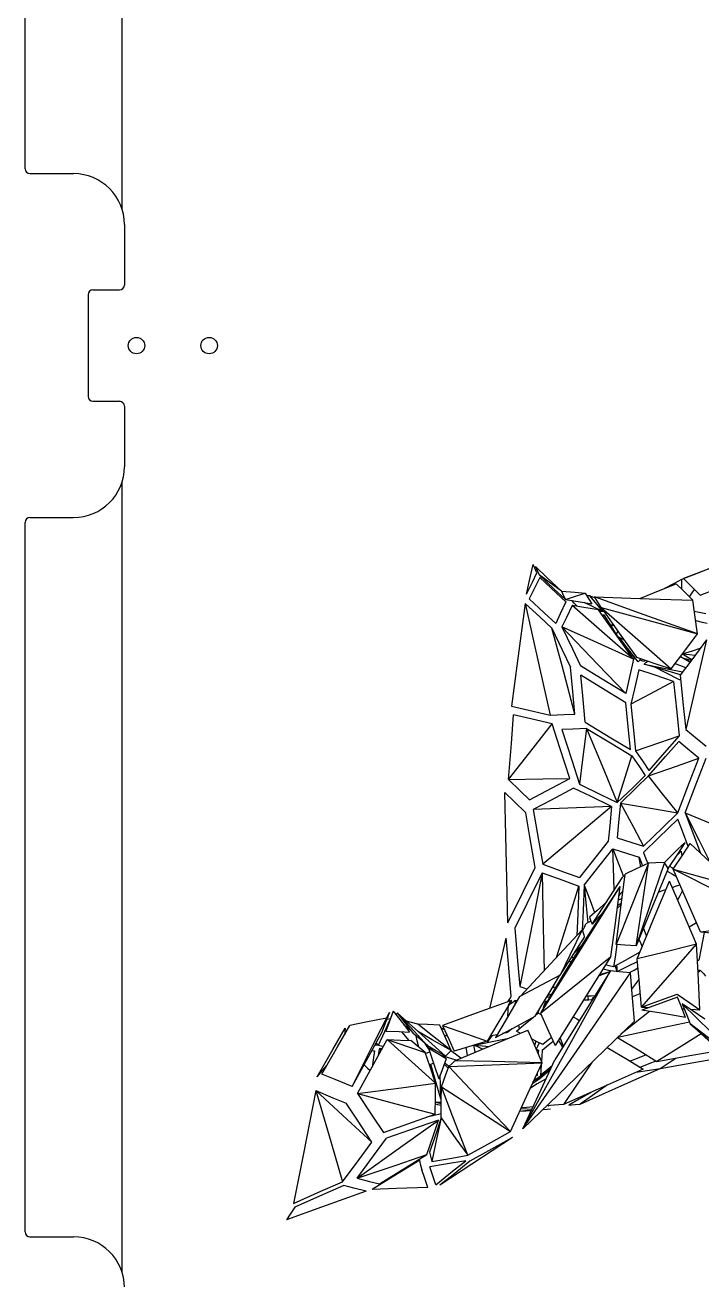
# Model space of a CAD drawing. Header units: millimetres. Extents: x -473 to 157, y -330 to 331.
# Drawn here: x -472.8 to -333, y -192.9 to 66.2 of the extents above; entities that cross this region are included whole.
import ezdxf

# ---------------------------------------------------------------- set-up
doc = ezdxf.new("R2010")
doc.units = ezdxf.units.MM

msp = doc.modelspace()

# ---------------------------------------------------------------- linework, layer by layer
at = {"color": 7, "linetype": 'Continuous', "lineweight": 25}
for p, q in [((-452.75, 191.3), (-452.75, 28.2)), ((-472.75, 36.5), (-472.75, 183)), ((-471.75, 35.5), (-462.75, 35.5)), ((-452.25, 25), (-452.25, 12.5)), ((-459.75, 10.5), (-459.75, -10.5)), ((-458.75, 11.5), (-453.25, 11.5)), ((-458.75, -11.5), (-453.25, -11.5)), ((-452.25, -12.5), (-452.25, -25)), ((-452.75, -28.2), (-452.75, -191.3)), ((-471.75, -35.5), (-462.75, -35.5)), ((-472.75, -183), (-472.75, -36.5)), ((-471.75, -184), (-462.75, -184))]:
    msp.add_line(p, q, dxfattribs=at)
at = {"color": 7, "linetype": 'Continuous', "flags": 128}
for points in [[(-369.23, -51.35), (-368.45, -47.9), (-367.83, -45.21)], [(-367.07, -46.92), (-367.5, -45.96), (-367.83, -45.21)], [(-362.01, -50.71), (-365, -47.89), (-367.4, -45.64)], [(-367.4, -45.64), (-366.97, -46.6), (-366.63, -47.35)], [(-337.15, -48.2), (-333.91, -46.96), (-331.36, -45.98)], [(-331.03, -45.87), (-334.27, -47.12), (-336.81, -48.09)], [(-369.23, -51.35), (-368.02, -48.87), (-367.07, -46.92)], [(-366.51, -47.87), (-367.72, -50.34), (-368.67, -52.3)], [(-362.01, -50.71), (-364.58, -48.85), (-366.63, -47.35)], [(-366.63, -47.35), (-363.58, -50.19), (-361.2, -52.4)], [(-361.08, -52.92), (-364.11, -50.1), (-366.51, -47.87)], [(-345.86, -52.21), (-341.66, -50.51), (-338.32, -49.16)], [(-340.64, -50.1), (-338.69, -49.04), (-337.15, -48.2)], [(-334.92, -52.57), (-336.83, -50.66), (-338.32, -49.16)], [(-337.19, -50.29), (-337.17, -49.12), (-337.15, -48.2)], [(-333.4, -51.5), (-335.31, -49.59), (-336.81, -48.09)], [(-362.01, -50.71), (-361.56, -51.65), (-361.2, -52.4)], [(-362.01, -50.71), (-359.28, -50.92), (-357.13, -51.09)], [(-361.2, -52.4), (-358.91, -51.66), (-357.13, -51.09)], [(-357.13, -51.09), (-356.35, -52.32), (-355.74, -53.29)], [(-356.84, -51.55), (-356.5, -51.58), (-356.24, -51.6)], [(-353.48, -54.88), (-355.01, -53.06), (-356.24, -51.6)], [(-356.24, -51.6), (-355.61, -51.84), (-355.12, -52.02)], [(-335.6, -51.89), (-335, -51.04), (-334.52, -50.38)], [(-333.4, -51.5), (-330.14, -50.26), (-327.58, -49.29)], [(-369.51, -53.26), (-371.07, -65.1), (-372.31, -74.46)], [(-369.51, -53.26), (-366.61, -66.16), (-364.33, -76.31)], [(-369.51, -53.26), (-366.42, -56.1), (-364.01, -58.31)], [(-368.67, -52.3), (-365.59, -55.14), (-363.18, -57.35)], [(-361.08, -52.92), (-362.25, -55.39), (-363.18, -57.35)], [(-359.83, -53.65), (-361, -56.13), (-361.92, -58.08)], [(-361.2, -52.4), (-358.13, -52.9), (-355.74, -53.29)], [(-358.75, -53.83), (-359.36, -53.15), (-359.84, -52.62)], [(-347.12, -64.75), (-354.21, -58.56), (-359.83, -53.65)], [(-354.38, -54.54), (-357.42, -54.04), (-359.83, -53.65)], [(-353.48, -54.88), (-355.63, -53.85), (-357.34, -53.03)], [(-333.9, -59.51), (-345.89, -55.22), (-355.2, -51.9)], [(-353.81, -54.1), (-354.59, -52.86), (-355.2, -51.9)], [(-355.2, -51.9), (-343.9, -52.27), (-334.92, -52.57)], [(-353.81, -54.1), (-349.74, -59.83), (-346.55, -64.31)], [(-353.81, -54.1), (-345.72, -61.19), (-339.35, -66.77)], [(-353.81, -54.1), (-342.69, -57.12), (-333.9, -59.51)], [(-333.9, -59.51), (-334.47, -55.62), (-334.92, -52.57)], [(-347.12, -64.75), (-351.18, -59.04), (-354.38, -54.54)], [(-353.48, -54.88), (-353.84, -54.89), (-354.13, -54.89)], [(-353.61, -55.61), (-353.42, -55.61), (-353.26, -55.61)], [(-353.48, -54.88), (-353.38, -54.84), (-353.31, -54.8)], [(-353.44, -55.85), (-353.34, -55.72), (-353.26, -55.61)], [(-353.26, -55.61), (-351.82, -57.88), (-350.7, -59.65)], [(-334.59, -54.81), (-333.26, -55.1), (-332.21, -55.33)], [(-334.3, -56.78), (-332.97, -57.07), (-331.92, -57.29)], [(-359.22, -76.09), (-361.9, -66.14), (-364.01, -58.31)], [(-364.01, -58.31), (-361.84, -62.83), (-360.14, -66.37)], [(-347.12, -64.75), (-355.36, -61.04), (-361.92, -58.08)], [(-361.92, -58.08), (-354.49, -65.84), (-348.73, -71.85)], [(-361.92, -58.08), (-359.76, -62.59), (-358.07, -66.11)], [(-351.96, -57.66), (-351.6, -57.63), (-351.31, -57.61)], [(-351.88, -57.79), (-351.51, -57.77), (-351.22, -57.75)], [(-350.7, -59.65), (-350.5, -59.28), (-350.34, -58.99)], [(-339.35, -66.77), (-336.31, -62.72), (-333.9, -59.51)], [(-350.76, -59.63), (-350.73, -59.64), (-350.7, -59.65)], [(-350.7, -59.65), (-348.54, -62.45), (-346.85, -64.63)], [(-348.96, -60.92), (-349.58, -60.56), (-350.06, -60.28)], [(-346.21, -65.26), (-348.36, -62.48), (-350.06, -60.28)], [(-332.04, -60.77), (-335.11, -64.85), (-337.52, -68.03)], [(-332.04, -60.77), (-334.45, -71.14), (-336.34, -79.27)], [(-347.12, -64.75), (-348.02, -68.72), (-348.73, -71.85)], [(-347.01, -64.22), (-346.92, -64.45), (-346.85, -64.63)], [(-346.85, -64.63), (-346.82, -64.56), (-346.79, -64.5)], [(-346.85, -64.63), (-346.74, -64.66), (-346.65, -64.69)], [(-346.55, -64.31), (-342.53, -65.69), (-339.35, -66.77)], [(-345.51, -64.67), (-345.9, -65), (-346.21, -65.26)], [(-335.51, -65.37), (-336.59, -64.73), (-337.45, -64.23)], [(-337.03, -64.48), (-335.99, -64.73), (-335.18, -64.93)], [(-337.02, -63.66), (-335.55, -63.8), (-334.4, -63.9)], [(-337.02, -63.67), (-335.94, -64.31), (-335.08, -64.81)], [(-337.01, -63.66), (-334.96, -63.01), (-333.35, -62.5)], [(-335.45, -65.3), (-336.11, -64.97), (-336.62, -64.71)], [(-359.22, -76.09), (-359.74, -70.64), (-360.14, -66.37)], [(-348.73, -71.85), (-353.94, -68.65), (-358.07, -66.11)], [(-346.06, -66.91), (-346.95, -70.89), (-347.66, -74.02)], [(-338.86, -69.38), (-342.9, -67.99), (-346.06, -66.91)], [(-345.8, -64.91), (-345.3, -65.05), (-344.9, -65.15)], [(-344.95, -65.74), (-344.53, -65.39), (-344.2, -65.12)], [(-337.47, -67.97), (-341.65, -66.73), (-344.95, -65.74)], [(-344.95, -65.74), (-340.51, -66.66), (-337.02, -67.38)], [(-344.86, -64.89), (-344.88, -65.04), (-344.9, -65.15)], [(-344.42, -65.04), (-344.35, -65.13), (-344.29, -65.19)], [(-337.64, -68.99), (-340.47, -67.55), (-342.71, -66.41)], [(-336.36, -66.5), (-337.59, -66.06), (-338.56, -65.72)], [(-357.11, -77.77), (-357.63, -72.33), (-358.04, -68.07)], [(-348.69, -73.79), (-353.91, -70.6), (-358.04, -68.07)], [(-338.86, -69.38), (-343.8, -71.98), (-347.66, -74.02)], [(-338.86, -69.38), (-338.21, -75.65), (-337.69, -80.59)], [(-337.41, -69.02), (-337.54, -69.01), (-337.64, -68.99)], [(-337.51, -68.03), (-336.86, -74.32), (-336.34, -79.27)], [(-372.31, -74.46), (-367.83, -75.5), (-364.33, -76.31)], [(-347.75, -83.42), (-348.28, -78.02), (-348.69, -73.79)], [(-347.66, -74.02), (-347.13, -79.4), (-346.72, -83.64)], [(-372.93, -89.59), (-372.35, -82.12), (-371.89, -76.24)], [(-363.91, -78.08), (-368.36, -77.05), (-371.89, -76.24)], [(-364.33, -76.31), (-361.46, -76.19), (-359.22, -76.09)], [(-372.93, -89.59), (-367.86, -83.13), (-363.91, -78.08)], [(-360.3, -89.37), (-362.32, -83.05), (-363.91, -78.08)], [(-356.83, -79.05), (-359.67, -79.19), (-361.92, -79.29)], [(-361.92, -79.29), (-359.9, -85.6), (-358.32, -90.56)], [(-356.83, -79.05), (-357.66, -85.48), (-358.32, -90.56)], [(-357.11, -77.77), (-351.85, -80.95), (-347.75, -83.42)], [(-356.83, -79.05), (-353.28, -87.62), (-350.48, -94.36)], [(-356.83, -79.05), (-351.57, -82.22), (-347.47, -84.69)], [(-336.34, -79.27), (-334, -81.17), (-332.15, -82.68)], [(-346.72, -83.64), (-341.67, -81.94), (-337.69, -80.59)], [(-344.07, -88.86), (-340.56, -84.87), (-337.8, -81.73)], [(-337.69, -80.59), (-341.21, -84.58), (-343.96, -87.71)], [(-333.62, -85.17), (-335.97, -83.24), (-337.8, -81.73)], [(-350.48, -94.36), (-348.79, -88.92), (-347.47, -84.69)], [(-347.47, -84.69), (-345.92, -86.97), (-344.71, -88.77)], [(-346.72, -83.64), (-345.17, -85.92), (-343.96, -87.71)], [(-344.07, -88.86), (-338.25, -86.8), (-333.62, -85.17)], [(-338, -96.48), (-335.55, -90.14), (-333.62, -85.17)], [(-336.5, -96.49), (-334.04, -90.15), (-332.12, -85.17)], [(-372.93, -89.59), (-365.84, -89.47), (-360.3, -89.37)], [(-372.93, -89.59), (-370.52, -91.94), (-368.63, -93.78)], [(-368.63, -93.78), (-363.95, -91.31), (-360.3, -89.37)], [(-358.32, -90.56), (-353.92, -92.7), (-350.48, -94.36)], [(-350.48, -94.36), (-347.24, -91.22), (-344.71, -88.77)], [(-349.84, -94.45), (-346.6, -91.3), (-344.07, -88.86)], [(-338, -96.48), (-341.42, -92.19), (-344.07, -88.86)], [(-373.07, -119.17), (-373.43, -104.08), (-373.7, -92.26)], [(-369.4, -96.45), (-371.81, -94.11), (-373.7, -92.26)], [(-359.52, -91.37), (-364.17, -93.84), (-367.84, -95.79)], [(-351.66, -95.17), (-356.05, -93.05), (-359.52, -91.37)], [(-351.66, -95.17), (-360.67, -95.52), (-367.84, -95.79)], [(-367.84, -95.79), (-366.73, -102.1), (-365.86, -107.07)], [(-351.66, -95.17), (-359.56, -101.79), (-365.86, -107.07)], [(-351.66, -95.17), (-352.06, -99.18), (-352.37, -102.35)], [(-349.84, -94.45), (-350.23, -98.45), (-350.54, -101.61)], [(-349.84, -94.45), (-347.17, -99.41), (-345.08, -103.32)], [(-349.84, -94.45), (-343.21, -95.58), (-338, -96.48)], [(-367.42, -107.73), (-368.53, -101.41), (-369.4, -96.45)], [(-345.08, -103.32), (-341.11, -99.48), (-338, -96.48)], [(-337.99, -97.78), (-341.96, -101.61), (-345.08, -104.63)], [(-335.83, -103.4), (-337.04, -100.24), (-337.99, -97.78)], [(-336.5, -96.49), (-334.71, -101.14), (-333.29, -104.81)], [(-336.5, -96.49), (-333.58, -102.19), (-331.28, -106.69)], [(-336.5, -96.49), (-327.34, -100.27), (-320.1, -103.26)], [(-352.37, -102.35), (-355.67, -106.53), (-358.29, -109.84)], [(-350.54, -101.61), (-347.47, -102.57), (-345.08, -103.32)], [(-339.98, -107.94), (-338.01, -104.97), (-336.48, -102.67)], [(-338.92, -108.08), (-336.96, -105.11), (-335.43, -102.8)], [(-336.48, -102.67), (-337.27, -103.34), (-337.89, -103.87)], [(-325.86, -111.77), (-331.19, -106.77), (-335.43, -102.8)], [(-357.33, -111.43), (-354.01, -107.22), (-351.42, -103.93)], [(-351.42, -103.93), (-350.17, -107.12), (-349.18, -109.63)], [(-351.42, -103.93), (-348.35, -104.88), (-345.95, -105.63)], [(-351.12, -112.41), (-351.29, -107.65), (-351.42, -103.93)], [(-345.95, -105.63), (-345.56, -106.65), (-345.26, -107.46)], [(-345.65, -107.64), (-345.81, -106.51), (-345.95, -105.63)], [(-345.08, -104.63), (-344.58, -105.93), (-344.19, -106.96)], [(-337.89, -103.87), (-339.48, -105.46), (-340.72, -106.7)], [(-338.22, -105.3), (-337.72, -104.8), (-337.33, -104.4)], [(-337.33, -104.4), (-337.2, -104.91), (-337.1, -105.31)], [(-373.07, -119.17), (-369.9, -112.76), (-367.42, -107.73)], [(-365.86, -107.07), (-361.62, -108.62), (-358.29, -109.84)], [(-344.01, -106.88), (-347.74, -116.19), (-350.72, -123.65)], [(-344.01, -106.88), (-346.7, -108.13), (-348.84, -109.12)], [(-340.72, -106.7), (-343.98, -116.24), (-346.61, -123.96)], [(-346.61, -123.96), (-345.14, -114.28), (-344.02, -106.88)], [(-339.98, -107.94), (-343.69, -116.9), (-346.61, -123.96)], [(-340.72, -106.7), (-342.56, -106.8), (-344.02, -106.88)], [(-339.98, -107.94), (-340.4, -107.24), (-340.72, -106.7)], [(-340.2, -108.48), (-339.11, -109.12), (-338.26, -109.62)], [(-339.69, -107.5), (-339.22, -107.77), (-338.86, -107.98)], [(-333.31, -121.07), (-336.46, -113.78), (-338.92, -108.08)], [(-316.58, -119.43), (-328.95, -113.14), (-338.92, -108.08)], [(-338.92, -108.08), (-331.53, -110.16), (-325.86, -111.77)], [(-365.98, -108.82), (-369.15, -115.23), (-371.64, -120.27)], [(-365.98, -108.82), (-368.56, -121.96), (-370.6, -132.33)], [(-365.98, -108.82), (-365.76, -120.14), (-365.59, -129.07)], [(-365.98, -108.82), (-361.74, -110.38), (-358.41, -111.6)], [(-355.7, -119.47), (-352.17, -114.03), (-349.37, -109.71)], [(-350.72, -123.65), (-349.66, -115.49), (-348.84, -109.12)], [(-348.88, -109.49), (-349.15, -109.61), (-349.37, -109.71)], [(-346.38, -126.63), (-342.65, -117.62), (-339.73, -110.56)], [(-334.11, -123.59), (-337.26, -116.28), (-339.73, -110.56)], [(-339.16, -111.87), (-338.24, -111.57), (-337.52, -111.33)], [(-349.97, -111.65), (-359.2, -126.37), (-366.36, -137.8)], [(-363.07, -126.35), (-360.45, -118.07), (-358.41, -111.6)], [(-349.97, -111.65), (-356.36, -121.58), (-361.31, -129.26)], [(-358.41, -111.6), (-358.65, -117.3), (-358.84, -121.78)], [(-357.33, -111.43), (-357.55, -116.64), (-357.72, -120.74)], [(-357.33, -111.43), (-356.9, -115.77), (-356.57, -119.18)], [(-357.33, -111.43), (-356.12, -114.58), (-355.17, -117.06)], [(-349.97, -111.65), (-353.53, -117.13), (-356.3, -121.39)], [(-349.97, -111.65), (-351.02, -119.76), (-351.86, -126.18)], [(-349.28, -112.56), (-349.81, -113.13), (-350.22, -113.57)], [(-342, -112.82), (-341.13, -112.53), (-340.45, -112.3)], [(-337, -112.52), (-337.58, -113.62), (-338.04, -114.48)], [(-352.67, -114.81), (-354.65, -116.6), (-356.2, -118)], [(-349.64, -115.33), (-350.16, -115.88), (-350.57, -116.3)], [(-349.62, -115.14), (-350.1, -115.42), (-350.49, -115.64)], [(-349.48, -114.09), (-349.97, -114.38), (-350.35, -114.6)], [(-355.93, -118.8), (-356.51, -119.14), (-356.96, -119.4)], [(-356.2, -118), (-355.92, -118.82), (-355.7, -119.47)], [(-353.55, -117.15), (-354.75, -118.45), (-355.7, -119.47)], [(-353.83, -117.59), (-353.98, -117.67), (-354.09, -117.74)], [(-335.66, -120), (-334.82, -119.5), (-334.16, -119.11)], [(-333.31, -121.07), (-324.5, -119.93), (-317.71, -119.05)], [(-371.64, -120.27), (-371.06, -127.01), (-370.6, -132.33)], [(-370.44, -134.3), (-363.36, -126.66), (-357.76, -120.62)], [(-357.76, -120.62), (-360.27, -125.84), (-362.26, -129.96)], [(-356.3, -121.39), (-359.11, -125.81), (-361.31, -129.26)], [(-357.76, -120.62), (-357.49, -121.45), (-357.27, -122.11)], [(-357.66, -120.91), (-357.27, -120.07), (-356.96, -119.4)], [(-345.1, -120.32), (-344.73, -121.22), (-344.44, -121.93)], [(-332.53, -121.14), (-333.15, -124.38), (-333.63, -126.89)], [(-333.31, -121.07), (-329.02, -121.44), (-325.68, -121.73)], [(-376.82, -136.84), (-374.9, -128.7), (-373.4, -122.32)], [(-372.37, -134.39), (-372.95, -127.62), (-373.4, -122.32)], [(-362.26, -129.96), (-359.47, -125.57), (-357.27, -122.11)], [(-357.93, -123.95), (-358.78, -124.83), (-359.44, -125.52)], [(-350.56, -123.66), (-350.94, -126.25), (-351.25, -128.26)], [(-346.61, -123.96), (-348.92, -123.78), (-350.72, -123.65)], [(-334.11, -123.59), (-340.98, -125.29), (-346.38, -126.63)], [(-346.03, -122.56), (-345.65, -123.45), (-345.36, -124.15)], [(-345.49, -136.58), (-339.08, -129.26), (-334.11, -123.59)], [(-333.45, -137.11), (-333.82, -129.52), (-334.11, -123.59)], [(-366.36, -137.8), (-358.31, -131.35), (-351.86, -126.18)], [(-351.86, -126.18), (-358.3, -136.48), (-363.33, -144.51)], [(-359.48, -126.39), (-359.73, -126.33), (-359.93, -126.28)], [(-345.8, -125.22), (-348.85, -126.93), (-351.25, -128.26)], [(-345.49, -136.58), (-345.99, -130.98), (-346.38, -126.63)], [(-333.95, -126.81), (-333.77, -126.86), (-333.63, -126.89)], [(-369.96, -161.71), (-359.87, -143.52), (-351.88, -129.11)], [(-369.96, -161.71), (-357.63, -143.79), (-347.78, -129.48)], [(-361.31, -129.26), (-364.13, -134.04), (-366.36, -137.8)], [(-351.88, -129.11), (-358.34, -139.42), (-363.38, -147.45)], [(-360.47, -127.15), (-360.45, -127.13), (-360.44, -127.12)], [(-360.44, -127.12), (-360.19, -127.17), (-360.01, -127.21)], [(-351.99, -129.29), (-353.33, -129.8), (-354.38, -130.21)], [(-354.16, -129.85), (-352.93, -129.51), (-351.96, -129.23)], [(-353.43, -128.7), (-352.38, -128.94), (-351.56, -129.12)], [(-351.24, -128.26), (-352.18, -128.05), (-352.92, -127.88)], [(-347.78, -129.48), (-350.09, -129.27), (-351.88, -129.11)], [(-351.61, -129.14), (-351.58, -129.13), (-351.56, -129.12)], [(-351.56, -129.12), (-351.58, -129.13), (-351.6, -129.14)], [(-351.56, -129.12), (-351.56, -129.13), (-351.56, -129.14)], [(-350.95, -128.09), (-350.7, -128.73), (-350.51, -129.22)], [(-350.51, -129.22), (-350.54, -128.47), (-350.56, -127.88)], [(-350.53, -129.23), (-350.52, -129.23), (-350.51, -129.22)], [(-350.51, -129.22), (-348.17, -128.06), (-346.34, -127.15)], [(-347.97, -129.46), (-346.99, -128.92), (-346.22, -128.49)], [(-346.9, -139.45), (-347.4, -133.83), (-347.78, -129.48)], [(-333.85, -128.87), (-333.53, -128.95), (-333.28, -129.01)], [(-333.83, -129.22), (-333.53, -129.1), (-333.28, -129.01)], [(-333.28, -129.01), (-333.59, -129.25), (-333.82, -129.44)], [(-333.28, -129.01), (-332.7, -129.67), (-332.25, -130.19)], [(-370.65, -134.41), (-366.03, -131.93), (-362.37, -129.96)], [(-367.41, -138.48), (-364.58, -133.7), (-362.37, -129.96)], [(-362.41, -130.04), (-362.33, -129.99), (-362.26, -129.96)], [(-347.48, -132.89), (-346.65, -131.76), (-346, -130.86)], [(-370.65, -134.41), (-373.45, -139.14), (-375.66, -142.85)], [(-373.06, -135.46), (-372.67, -134.86), (-372.37, -134.39)], [(-370.6, -132.33), (-369.75, -132.61), (-369.08, -132.84)], [(-365.05, -134.5), (-364.69, -134.49), (-364.4, -134.48)], [(-364.07, -133.93), (-364.54, -134.11), (-364.91, -134.26)], [(-363.93, -132.61), (-363.5, -132.49), (-363.16, -132.39)], [(-356.92, -134.26), (-355.88, -134.23), (-355.08, -134.21)], [(-356.65, -134.25), (-356.55, -134.55), (-356.47, -134.79)], [(-355.55, -134.65), (-355.66, -134.86), (-355.75, -135.04)], [(-355.24, -134.47), (-355.41, -134.57), (-355.55, -134.65)], [(-355.55, -134.65), (-355.52, -134.77), (-355.49, -134.87)], [(-355.4, -134.72), (-355.48, -134.68), (-355.55, -134.65)], [(-347.35, -134.4), (-346.45, -134.06), (-345.74, -133.78)], [(-345.49, -136.58), (-341.36, -135.07), (-338.12, -133.89)], [(-338.04, -134.51), (-342.18, -136.01), (-345.42, -137.19)], [(-338.12, -133.89), (-335.49, -135.7), (-333.45, -137.11)], [(-336.37, -138.7), (-337.31, -136.35), (-338.04, -134.51)], [(-372.35, -135.2), (-380.35, -138.13), (-386.55, -140.4)], [(-372.35, -135.2), (-375.15, -139.92), (-377.36, -143.63)], [(-373.06, -138.48), (-372.99, -137.2), (-372.93, -136.19)], [(-372.93, -136.19), (-372.94, -136.2), (-372.95, -136.2)], [(-371.42, -135.18), (-372.26, -135.74), (-372.93, -136.19)], [(-372.93, -136.19), (-372.61, -135.64), (-372.35, -135.2)], [(-371.69, -135.25), (-371.77, -135.37), (-371.83, -135.46)], [(-371.58, -135.29), (-371.64, -135.27), (-371.69, -135.25)], [(-371.68, -135.36), (-371.69, -135.3), (-371.69, -135.25)], [(-371.42, -135.18), (-371.56, -135.73), (-371.68, -136.15)], [(-371.42, -135.18), (-371.26, -135.2), (-371.13, -135.22)], [(-371.42, -135.18), (-371.31, -135.3), (-371.23, -135.39)], [(-366.82, -137.87), (-366.72, -137.49), (-366.65, -137.19)], [(-365.7, -136.68), (-365.43, -135.92), (-365.21, -135.32)], [(-365.21, -135.32), (-365.03, -135.32), (-364.89, -135.31)], [(-365.21, -135.32), (-365.08, -135.4), (-364.98, -135.46)], [(-365.09, -135.65), (-365.16, -135.47), (-365.21, -135.32)], [(-357.43, -135.09), (-356.4, -135.06), (-355.59, -135.03)], [(-356.61, -135.06), (-356.53, -134.91), (-356.47, -134.79)], [(-345.49, -136.58), (-344.61, -136.61), (-343.91, -136.65)], [(-336.37, -138.7), (-341.45, -137.85), (-345.42, -137.19)], [(-323.73, -148.95), (-331.17, -141.66), (-337.08, -135.88)], [(-332.42, -139.07), (-335.02, -137.29), (-337.08, -135.88)], [(-337.08, -135.88), (-336.15, -138.22), (-335.42, -140.06)], [(-337.07, -136.95), (-336.83, -136.96), (-336.65, -136.97)], [(-335.41, -137.02), (-334.31, -137.07), (-333.45, -137.11)], [(-398.14, -138.86), (-402.39, -139.7), (-405.72, -140.36)], [(-405.22, -152.99), (-400.93, -144.42), (-397.55, -137.69)], [(-399.78, -144.46), (-398.48, -141.59), (-397.44, -139.29)], [(-399.1, -141.82), (-398.23, -139.51), (-397.55, -137.69)], [(-396.74, -137.41), (-397.6, -139.72), (-398.28, -141.54)], [(-398.07, -139.07), (-397.64, -138.99), (-397.3, -138.92)], [(-398.05, -139.02), (-397.99, -138.91), (-397.95, -138.82)], [(-397.55, -137.69), (-397.78, -138.33), (-397.95, -138.82)], [(-396.74, -137.41), (-394.86, -139.83), (-393.38, -141.73)], [(-396.1, -138.23), (-396, -137.97), (-395.93, -137.76)], [(-395.93, -137.76), (-392.41, -141.55), (-389.64, -144.54)], [(-385.98, -146.74), (-391.56, -141.7), (-395.93, -137.76)], [(-395.93, -137.76), (-394.05, -140.17), (-392.58, -142.07)], [(-391.7, -140.12), (-392.98, -139.78), (-393.99, -139.51)], [(-375.66, -142.85), (-371.06, -140.42), (-367.41, -138.48)], [(-367.8, -138.69), (-369.75, -140.31), (-371.29, -141.59)], [(-369.96, -161.71), (-357.22, -149.4), (-346.9, -139.45)], [(-366.76, -137.82), (-367.05, -138.06), (-367.28, -138.25)], [(-366.76, -137.82), (-366.46, -137.98), (-366.22, -138.11)], [(-366.36, -137.8), (-364.67, -141.53), (-363.33, -144.51)], [(-359.61, -138.57), (-358.87, -139), (-358.29, -139.33)], [(-350.35, -142.77), (-342.11, -140.99), (-335.6, -139.59)], [(-343.84, -137.46), (-347.16, -140.12), (-349.75, -142.19)], [(-412.45, -150.96), (-409.22, -145.34), (-406.69, -140.94)], [(-411.48, -150.39), (-408.25, -144.76), (-405.72, -140.36)], [(-406.69, -140.94), (-406.77, -141.7), (-406.84, -142.3)], [(-405.22, -152.99), (-401.8, -146.74), (-399.1, -141.82)], [(-398.28, -141.54), (-395.54, -141.64), (-393.38, -141.73)], [(-395.02, -141.66), (-394.21, -142.66), (-393.58, -143.43)], [(-394.53, -140.25), (-393.79, -140.81), (-393.21, -141.25)], [(-389.63, -144.54), (-391.28, -143.16), (-392.58, -142.07)], [(-384.75, -145.57), (-388.68, -143.3), (-391.75, -141.53)], [(-387.13, -140.31), (-389.69, -140.2), (-391.7, -140.12)], [(-384.75, -145.57), (-388.67, -142.49), (-391.7, -140.12)], [(-384.75, -145.57), (-386.09, -142.61), (-387.13, -140.31)], [(-386.15, -141.27), (-386.56, -141.03), (-386.89, -140.84)], [(-386.55, -140.4), (-381.44, -142.19), (-377.36, -143.63)], [(-386.55, -140.4), (-385.22, -143.33), (-384.17, -145.66)], [(-386.22, -142.32), (-385.87, -142.43), (-385.59, -142.53)], [(-384.04, -147.68), (-375.67, -144.14), (-368.99, -141.32)], [(-375.33, -142.3), (-376.12, -142.46), (-376.74, -142.58)], [(-373.26, -141.88), (-373.77, -141.98), (-374.17, -142.06)], [(-372.28, -141.06), (-372.83, -141.52), (-373.26, -141.88)], [(-373.17, -141.53), (-373.22, -141.73), (-373.26, -141.88)], [(-373.26, -141.88), (-373.25, -141.71), (-373.25, -141.57)], [(-370.53, -141.97), (-370.96, -141.76), (-371.29, -141.59)], [(-370.7, -141.1), (-370.77, -140.65), (-370.83, -140.29)], [(-370.55, -141.98), (-370.55, -141.97), (-370.55, -141.96)], [(-365.99, -148.05), (-367.68, -144.26), (-368.99, -141.32)], [(-333.19, -142.08), (-338.32, -145.3), (-342.3, -147.78)], [(-323.73, -148.95), (-330.24, -144), (-335.42, -140.06)], [(-335.42, -140.06), (-327.77, -146.62), (-321.81, -151.74)], [(-335.42, -140.06), (-331.75, -143.39), (-328.88, -146)], [(-404.11, -154.43), (-400.68, -148.18), (-397.98, -143.26)], [(-399.78, -144.46), (-400.2, -144.44), (-400.52, -144.42)], [(-399.78, -144.46), (-400.08, -144.23), (-400.32, -144.05)], [(-399.78, -144.46), (-399.22, -144.6), (-398.77, -144.7)], [(-399.77, -146.52), (-399.64, -145.69), (-399.54, -145.03)], [(-399.26, -145.6), (-399.42, -145.28), (-399.54, -145.03)], [(-399.54, -145.03), (-399.25, -145.1), (-399.02, -145.16)], [(-388.02, -152.3), (-393.61, -147.23), (-397.98, -143.26)], [(-397.98, -143.26), (-393.59, -144.76), (-390.15, -145.93)], [(-397.98, -143.26), (-395.24, -143.37), (-393.09, -143.45)], [(-390.15, -145.93), (-391.79, -144.54), (-393.09, -143.45)], [(-391.45, -144.83), (-391.77, -143.55), (-392.03, -142.53)], [(-390.21, -144.06), (-389.69, -144.9), (-389.28, -145.56)], [(-385.98, -146.74), (-388.03, -145.51), (-389.64, -144.54)], [(-385.8, -147.23), (-387.85, -145.99), (-389.46, -145.03)], [(-389.46, -145.03), (-388.27, -148.59), (-387.33, -151.4)], [(-388.66, -145.51), (-388.87, -145.17), (-389.03, -144.91)], [(-377.36, -143.63), (-381.18, -144.77), (-384.17, -145.66)], [(-381.4, -146.57), (-381.58, -145.65), (-381.71, -144.93)], [(-379.83, -145.9), (-379.98, -145.09), (-380.1, -144.44)], [(-378.34, -145.27), (-379.31, -144.81), (-380.08, -144.44)], [(-380.07, -144.44), (-378.32, -144.58), (-376.96, -144.69)], [(-379.97, -144.41), (-376, -143.6), (-372.88, -142.96)], [(-376.42, -142.52), (-376.91, -143.27), (-377.3, -143.86)], [(-365.88, -144.31), (-367.16, -143.67), (-368.17, -143.16)], [(-367.33, -143.58), (-367.46, -144.1), (-367.57, -144.51)], [(-366.61, -143.94), (-366.95, -144.68), (-367.22, -145.26)], [(-366.03, -145.49), (-364.75, -144.43), (-363.74, -143.6)], [(-364.09, -142.83), (-365.09, -143.66), (-365.88, -144.31)], [(-361.74, -144.83), (-362.24, -144.03), (-362.63, -143.39)], [(-361.6, -144.61), (-361.98, -143.62), (-362.29, -142.84)], [(-361.77, -144.77), (-361.78, -144.85), (-361.78, -144.91)], [(-352.56, -144.9), (-348.37, -147.41), (-345.13, -149.36)], [(-350.43, -142.85), (-345.85, -145.63), (-342.3, -147.78)], [(-401.15, -145.57), (-400.84, -145.58), (-400.6, -145.59)], [(-400.6, -145.59), (-400.89, -147.49), (-401.11, -148.97)], [(-388.02, -152.3), (-389.21, -148.72), (-390.15, -145.93)], [(-390.06, -146.18), (-389.58, -145.98), (-389.2, -145.82)], [(-385.8, -147.23), (-386.66, -149.56), (-387.33, -151.4)], [(-383.76, -147.56), (-385.55, -146.99), (-386.95, -146.54)], [(-384.75, -145.57), (-385.44, -146.22), (-385.98, -146.74)], [(-382.78, -147.15), (-383.92, -146.3), (-384.82, -145.63)], [(-369.96, -161.71), (-366.28, -153.73), (-363.38, -147.45)], [(-366.71, -145.51), (-367.01, -145.37), (-367.24, -145.25)], [(-367.14, -145.48), (-366.9, -145.5), (-366.71, -145.51)], [(-366.76, -146.34), (-366.73, -145.88), (-366.71, -145.51)], [(-366.26, -147.44), (-366.19, -147.43), (-366.13, -147.41)], [(-366.03, -145.49), (-366.09, -146.74), (-366.15, -147.71)], [(-344.54, -146.42), (-346.38, -147.16), (-347.83, -147.74)], [(-342.3, -147.78), (-335.1, -146.51), (-329.42, -145.51)], [(-341.61, -149.27), (-333.92, -147.91), (-327.85, -146.84)], [(-341.61, -149.27), (-339.81, -148.04), (-338.42, -147.1)], [(-412.45, -150.96), (-411.34, -149.67), (-410.48, -148.65)], [(-402.76, -148.5), (-402.05, -149.15), (-401.49, -149.65)], [(-388.96, -148.37), (-388.66, -148.25), (-388.42, -148.15)], [(-386.93, -155.5), (-388.06, -151.54), (-388.96, -148.37)], [(-386.8, -153.04), (-385.94, -150.7), (-385.27, -148.86)], [(-386.23, -148.38), (-385.75, -148.81), (-385.37, -149.15)], [(-385.24, -148.84), (-385.73, -148.4), (-386.11, -148.06)], [(-385.27, -148.86), (-384.58, -148.2), (-384.04, -147.68)], [(-385.27, -148.86), (-374.6, -148.42), (-365.99, -148.05)], [(-372.55, -162.25), (-379.75, -154.67), (-385.27, -148.86)], [(-365.99, -148.05), (-376.23, -147.84), (-384.04, -147.68)], [(-372.55, -162.25), (-368.88, -154.3), (-365.99, -148.05)], [(-367.7, -151.75), (-365.74, -150.34), (-364.2, -149.23)], [(-364.21, -149.25), (-366.16, -150.67), (-367.69, -151.79)], [(-366.98, -150.67), (-366.97, -150.37), (-366.96, -150.14)], [(-366.19, -148.48), (-366.26, -149.69), (-366.31, -150.64)], [(-363.95, -148.68), (-365.27, -149.78), (-366.31, -150.64)], [(-364.38, -149.63), (-365.43, -150.5), (-366.26, -151.18)], [(-355.76, -147.99), (-359.06, -152.91), (-361.6, -156.69)], [(-345.13, -149.36), (-354.41, -153.49), (-361.6, -156.69)], [(-358.12, -156.59), (-348.93, -152.51), (-341.61, -149.27)], [(-346.63, -150.02), (-343.85, -149.6), (-341.61, -149.27)], [(-345.75, -148.98), (-343.92, -148.25), (-342.49, -147.67)], [(-405.22, -152.99), (-408.73, -151.53), (-411.48, -150.39)], [(-404.11, -154.43), (-395.12, -153.24), (-388.02, -152.3)], [(-388.07, -158.67), (-388.04, -155.1), (-388.02, -152.3)], [(-386.93, -155.5), (-386.98, -152.75), (-387.03, -150.56)], [(-365.2, -151.39), (-367, -152.45), (-368.41, -153.28)], [(-367.95, -152.3), (-367.01, -151.67), (-366.26, -151.18)], [(-366.26, -151.18), (-367.08, -151.53), (-367.72, -151.8)], [(-366.98, -150.67), (-367.13, -150.73), (-367.25, -150.78)], [(-366.98, -150.67), (-367.1, -150.65), (-367.19, -150.64)], [(-366.98, -150.67), (-367.08, -150.62), (-367.16, -150.58)], [(-352.5, -152.64), (-355.63, -154.84), (-358.12, -156.59)], [(-412.7, -153.82), (-415.28, -166.8), (-417.33, -177.1)], [(-412.7, -153.82), (-409.65, -164.32), (-407.23, -172.66)], [(-412.7, -153.82), (-406.23, -159.75), (-401.13, -164.44)], [(-412.7, -153.82), (-409.2, -155.28), (-406.44, -156.43)], [(-404.11, -154.43), (-401.13, -158.91), (-398.78, -162.44)], [(-404.11, -154.43), (-395.16, -156.8), (-388.07, -158.67)], [(-386.93, -155.5), (-386.86, -155.46), (-386.81, -155.42)], [(-386.84, -159.42), (-386.82, -155.85), (-386.8, -153.04)], [(-381.37, -167.18), (-384.43, -159.21), (-386.8, -153.04)], [(-386.8, -153.04), (-378.9, -158.14), (-372.55, -162.25)], [(-355.7, -154.06), (-358.37, -155.59), (-360.48, -156.8)], [(-401.13, -164.44), (-404.11, -159.95), (-406.44, -156.43)], [(-388.05, -156.13), (-387.36, -156.18), (-386.82, -156.22)], [(-386.82, -156.56), (-387.51, -156.34), (-388.05, -156.17)], [(-388.05, -156.17), (-387.36, -156.36), (-386.82, -156.51)], [(-386.82, -156.89), (-387.51, -156.73), (-388.05, -156.61)], [(-386.93, -155.5), (-386.87, -155.51), (-386.81, -155.53)], [(-370.63, -158.08), (-369.27, -157.98), (-368.2, -157.89)], [(-368.21, -157.91), (-369.56, -158.01), (-370.63, -158.1)], [(-370.35, -157.49), (-369.09, -157.59), (-368.1, -157.67)], [(-367.87, -157.19), (-369.23, -157.29), (-370.3, -157.38)], [(-365.82, -157.71), (-364.96, -157.64), (-364.29, -157.58)], [(-365.81, -157.7), (-364.96, -157.63), (-364.29, -157.58)], [(-361.6, -156.69), (-363.53, -156.84), (-365.04, -156.96)], [(-364.72, -156.97), (-364.73, -156.95), (-364.73, -156.94)], [(-364.72, -156.97), (-364.68, -156.95), (-364.65, -156.93)], [(-364.72, -156.97), (-364.71, -156.95), (-364.71, -156.93)], [(-360.48, -156.8), (-359.16, -156.68), (-358.12, -156.59)], [(-404.21, -171.9), (-394.79, -165.18), (-387.39, -159.9)], [(-398.78, -162.44), (-392.79, -160.33), (-388.07, -158.67)], [(-387.39, -159.9), (-393.41, -162.01), (-398.12, -163.66)], [(-386.83, -158.6), (-388.54, -159), (-389.89, -159.31)], [(-389.8, -167.04), (-388.45, -163.03), (-387.39, -159.9)], [(-386.84, -159.42), (-388.18, -163.41), (-389.24, -166.56)], [(-386.84, -159.42), (-387.93, -164.45), (-388.79, -168.45)], [(-386.84, -159.42), (-383.8, -163.74), (-381.37, -167.18)], [(-381.37, -167.18), (-376.45, -164.43), (-372.55, -162.25)], [(-407.23, -172.66), (-403.81, -168.05), (-401.13, -164.44)], [(-404.21, -171.9), (-400.79, -167.28), (-398.12, -163.66)], [(-372.09, -163.47), (-380.52, -169.03), (-387.1, -173.37)], [(-372.09, -163.47), (-377.07, -166.25), (-380.94, -168.41)], [(-404.21, -171.9), (-396.16, -169.18), (-389.8, -167.04)], [(-391.28, -168.19), (-396.78, -171.57), (-401.11, -174.22)], [(-399.61, -173.06), (-394.11, -169.68), (-389.8, -167.04)], [(-390.85, -170.03), (-391.09, -169), (-391.28, -168.19)], [(-389.24, -166.56), (-388.99, -167.62), (-388.79, -168.45)], [(-381.77, -168.3), (-385.93, -169.01), (-389.2, -169.57)], [(-388.79, -168.45), (-384.64, -167.74), (-381.37, -167.18)], [(-387.93, -173.26), (-384.48, -170.48), (-381.77, -168.3)], [(-390.84, -170.09), (-390.85, -170.06), (-390.85, -170.03)], [(-390.85, -170.03), (-390.83, -170.1), (-390.82, -170.16)], [(-390.82, -170.16), (-390.83, -170.12), (-390.84, -170.09)], [(-389.59, -173.79), (-390.28, -171.75), (-390.82, -170.16)], [(-387.93, -173.26), (-388.64, -171.19), (-389.2, -169.57)], [(-380.94, -168.41), (-384.38, -171.18), (-387.1, -173.37)], [(-417.33, -177.1), (-411.68, -174.61), (-407.23, -172.66)], [(-406.92, -173.41), (-412.59, -175.9), (-417.04, -177.86)], [(-402.33, -174.59), (-404.91, -173.93), (-406.92, -173.41)], [(-404.21, -171.9), (-401.64, -172.55), (-399.61, -173.06)], [(-402.33, -174.59), (-411.54, -177.91), (-418.75, -180.5)], [(-389.59, -173.79), (-396.06, -174.03), (-401.11, -174.22)], [(-417.04, -177.86), (-418, -179.33), (-418.75, -180.5)]]:
    msp.add_lwpolyline(points, dxfattribs=at)
at = {"color": 7, "linetype": 'Continuous', "lineweight": 25}
for centre in [(-449.75, 0), (-434.75, 0)]:
    msp.add_circle(centre, 1.7, dxfattribs=at)
for centre, radius, start, end in [((-471.75, 36.5), 1, 180, 270), ((-462.75, 25), 10.5, 0, 90), ((-458.75, 10.5), 1, 90, 180), ((-453.25, 12.5), 1, 270, 0), ((-458.75, -10.5), 1, 180, 270), ((-453.25, -12.5), 1, 360, 90), ((-462.75, -25), 10.5, 270, 0), ((-471.75, -36.5), 1, 90, 180), ((-471.75, -183), 1, 180, 270), ((-462.75, -194.5), 10.5, 360, 90)]:
    msp.add_arc(centre, radius, start, end, dxfattribs=at)

doc.saveas('drawing.dxf')
